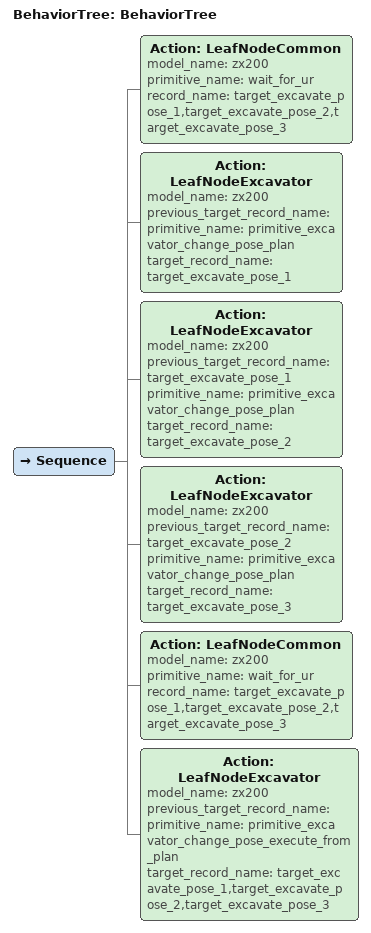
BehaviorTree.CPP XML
<?xml version="1.0"?>
<root main_tree_to_execute="BehaviorTree">
    <BehaviorTree ID="BehaviorTree">
        <Sequence>
            <Action ID="LeafNodeCommon" model_name="zx200" primitive_name="wait_for_ur" record_name="target_excavate_pose_1,target_excavate_pose_2,target_excavate_pose_3"/>
            <Action  model_name="zx200" ID="LeafNodeExcavator" previous_target_record_name="" primitive_name="primitive_excavator_change_pose_plan" target_record_name="target_excavate_pose_1"/>
            <Action  model_name="zx200" ID="LeafNodeExcavator" previous_target_record_name="target_excavate_pose_1" primitive_name="primitive_excavator_change_pose_plan" target_record_name="target_excavate_pose_2"/>
            <Action  model_name="zx200" ID="LeafNodeExcavator" previous_target_record_name="target_excavate_pose_2" primitive_name="primitive_excavator_change_pose_plan" target_record_name="target_excavate_pose_3"/>
            <Action ID="LeafNodeCommon" model_name="zx200" primitive_name="wait_for_ur" record_name="target_excavate_pose_1,target_excavate_pose_2,target_excavate_pose_3"/>
            <Action  model_name="zx200" ID="LeafNodeExcavator" previous_target_record_name="" primitive_name="primitive_excavator_change_pose_execute_from_plan" target_record_name="target_excavate_pose_1,target_excavate_pose_2,target_excavate_pose_3"/>
        </Sequence>
    </BehaviorTree>
</root>
